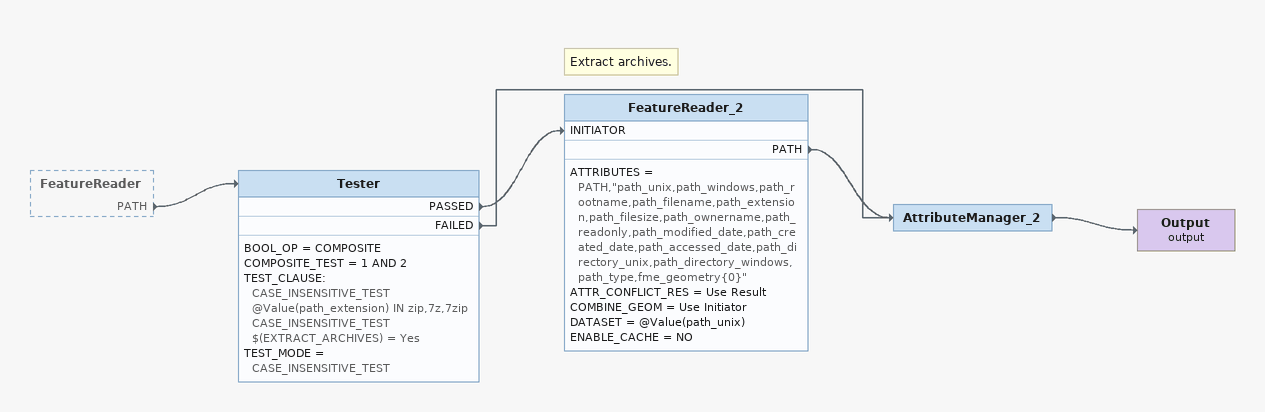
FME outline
FeatureReader [outside]
    PATH -> Tester
Tester
    BOOL_OP = COMPOSITE
    COMPOSITE_TEST = 1 AND 2
    TEST_CLAUSE:
      CASE_INSENSITIVE_TEST @Value(path_extension) IN zip,7z,7zip
      CASE_INSENSITIVE_TEST $(EXTRACT_ARCHIVES) = Yes
    TEST_MODE = CASE_INSENSITIVE_TEST
    PASSED -> FeatureReader_2 [INITIATOR]
    FAILED -> AttributeManager_2
Note: Extract archives.
FeatureReader_2
    ATTRIBUTES = PATH,"path_unix,path_windows,path_rootname,path_filename,path_extension,path_filesize,path_ownername,path_readonly,path_modified_date,path_created_date,path_accessed_date,path_directory_unix,path_directory_windows,path_type,fme_geometry{0}"
    ATTR_CONFLICT_RES = Use Result
    COMBINE_GEOM = Use Initiator
    DATASET = @Value(path_unix)
    ENABLE_CACHE = NO
    PATH -> AttributeManager_2
AttributeManager_2
    -> Output (output)
Output (output)
